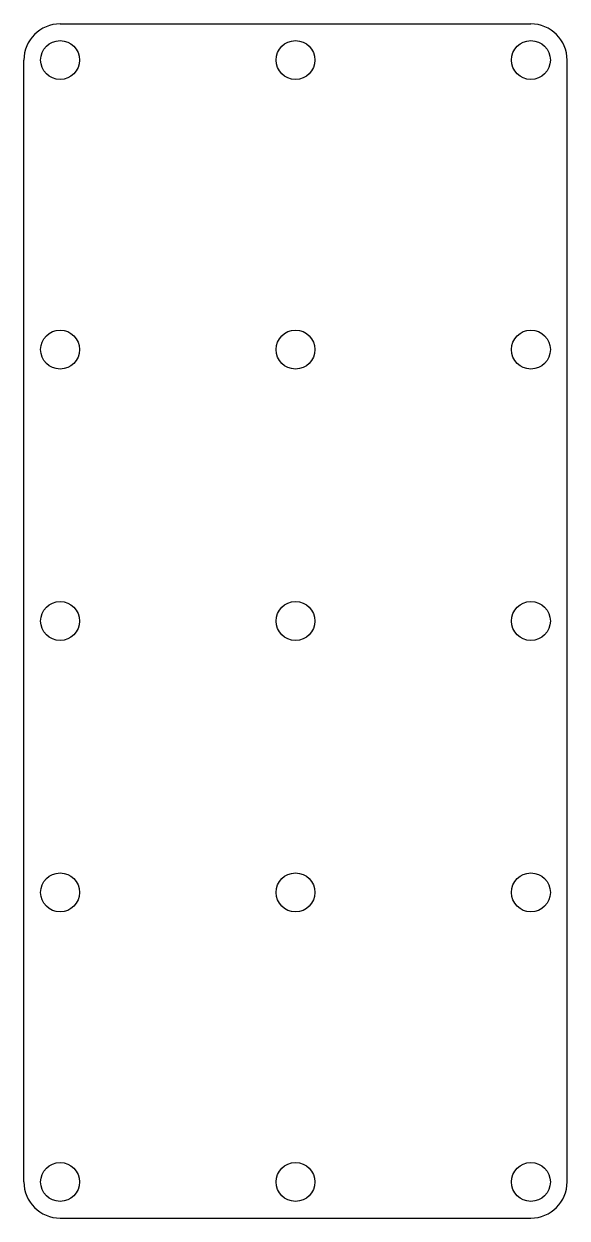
# Model space of a CAD drawing. Extents: x -9 to 51, y -118 to 15.
import ezdxf

# ---------------------------------------------------------------- set-up
doc = ezdxf.new("R2010")
doc.units = 0
doc.layers.add('VISIBLE', color=7, linetype='CONTINUOUS')

msp = doc.modelspace()

# ---------------------------------------------------------------- linework, layer by layer
at = {"layer": 'VISIBLE'}
for p, q in [((-5, 14.5), (47, 14.5)), ((-9, -113.5), (-9, 10.5)), ((51, -113.5), (51, 10.5)), ((-5, -117.5), (47, -117.5))]:
    msp.add_line(p, q, dxfattribs=at)
for centre in [(-5, 10.5), (21, 10.5), (47, 10.5), (-5, -21.5), (21, -21.5), (47, -21.5), (-5, -51.5), (21, -51.5), (47, -51.5), (-5, -81.5), (21, -81.5), (47, -81.5), (-5, -113.5), (21, -113.5), (47, -113.5)]:
    msp.add_circle(centre, 2.15, dxfattribs=at)
for centre, start, end in [((-5, 10.5), 90, 180), ((47, 10.5), 0, 90), ((-5, -113.5), 180, 270), ((47, -113.5), 270, 0)]:
    msp.add_arc(centre, 4, start, end, dxfattribs=at)

doc.saveas('drawing.dxf')
